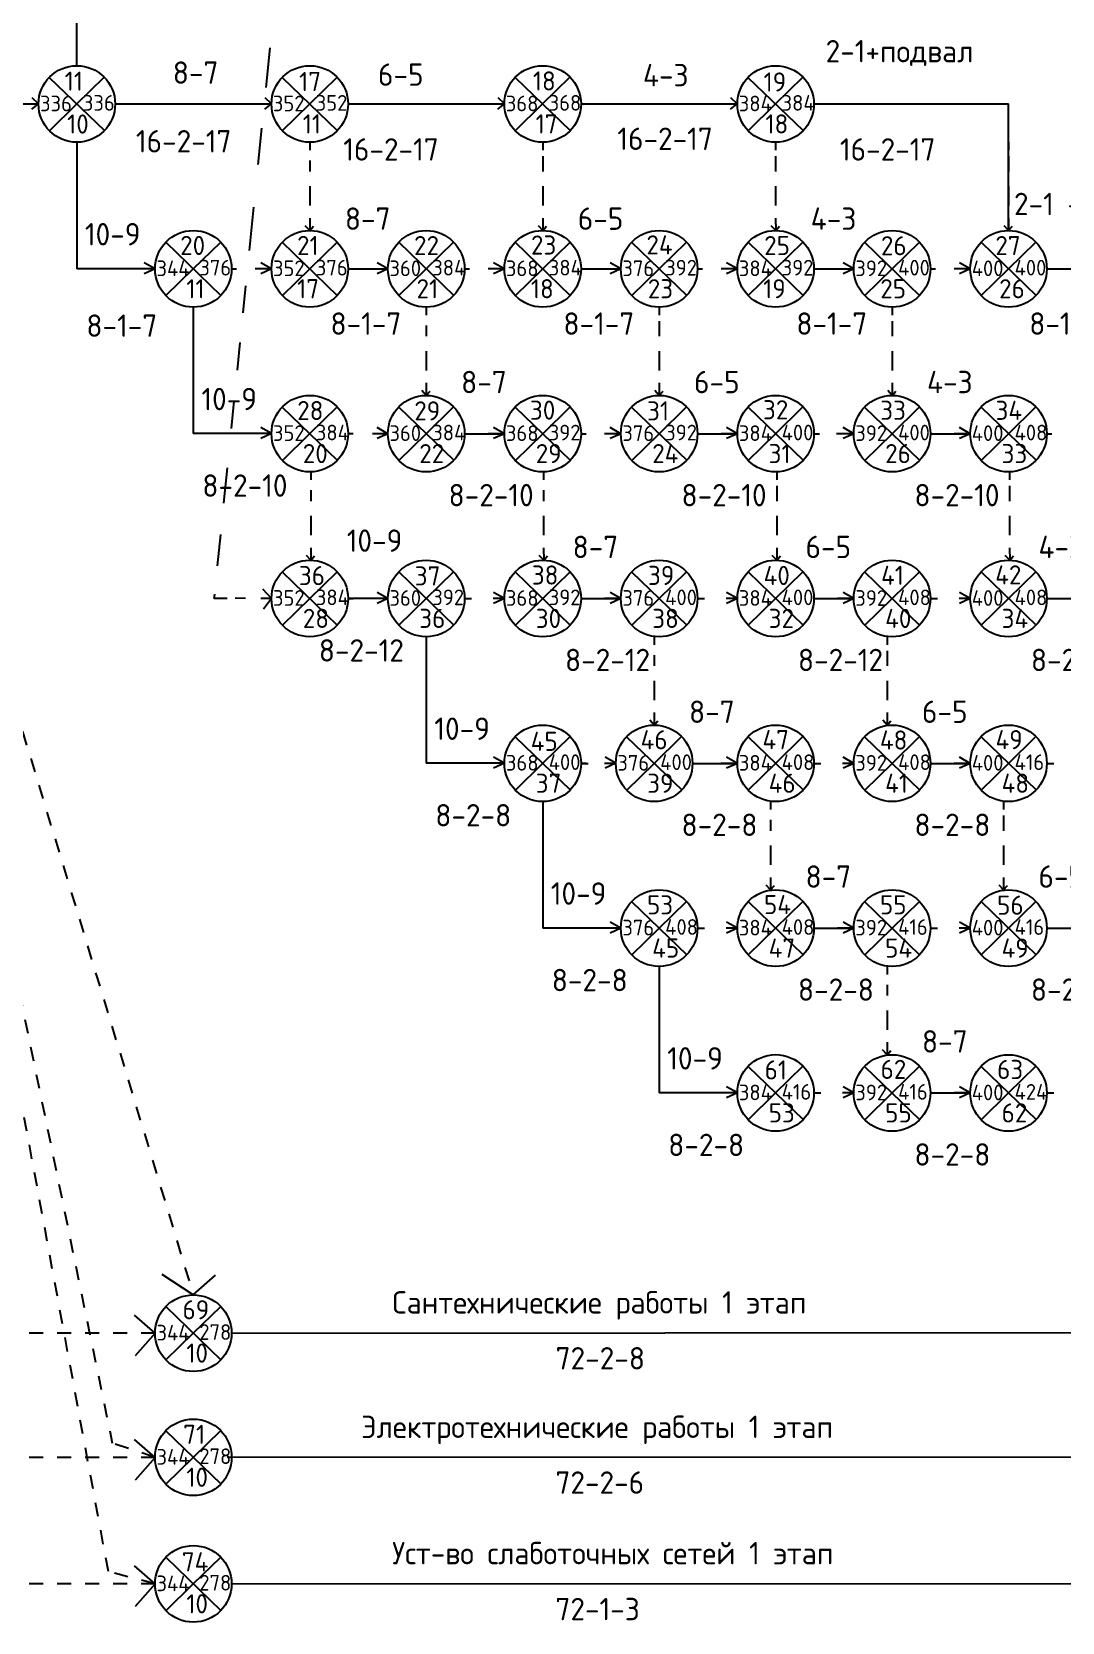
# Model space of a CAD drawing. Header units: millimetres. Extents: x -782 to 10910, y 3841 to 13237.
# Drawn here: x 4540.3 to 4632.3, y 12668 to 12810 of the extents above; entities that cross this region are included whole.
import ezdxf

# ---------------------------------------------------------------- set-up
doc = ezdxf.new("R2010")
doc.units = ezdxf.units.MM
doc.linetypes.add('JIS_02_1.2', pattern=[2.5, 1.25, -1.25])
doc.layers.add('A0-08', color=101, linetype='Continuous')
doc.styles.add('GOST-2.304_Type-B', font='GOST_Common.ttf')

msp = doc.modelspace()

# ---------------------------------------------------------------- linework, layer by layer
at = {"lineweight": -3}
for p, q in [((4544.316436, 12806.985322), (4544.316436, 12821.334383)), ((4561.211177, 12805.039793), (4561.5689, 12808.568255)), ((4627.516436, 12792.264393), (4627.516436, 12803.565377)), ((4560.513904, 12798.162114), (4560.843314, 12801.411308)), ((4565.107982, 12796.221587), (4565.107982, 12794.494327)), ((4585.916436, 12796.221587), (4585.916436, 12794.494327)), ((4606.716436, 12796.221587), (4606.716436, 12794.494327)), ((4627.516436, 12796.221587), (4627.516436, 12794.494327)), ((4559.734532, 12790.47465), (4560.12673, 12794.343165)), ((4565.116436, 12792.264393), (4564.719261, 12792.695907)), ((4565.107982, 12793.379241), (4565.116436, 12792.264393)), ((4565.116436, 12792.264393), (4565.452659, 12792.653387)), ((4585.92489, 12792.264393), (4585.527715, 12792.695907)), ((4585.916436, 12793.379241), (4585.92489, 12792.264393)), ((4585.92489, 12792.264393), (4586.261113, 12792.653387)), ((4606.72489, 12792.264393), (4606.327715, 12792.695907)), ((4606.716436, 12793.379241), (4606.72489, 12792.264393)), ((4606.72489, 12792.264393), (4607.061113, 12792.653387)), ((4627.52489, 12792.264393), (4627.127715, 12792.695907)), ((4627.516436, 12793.379241), (4627.52489, 12792.264393)), ((4627.52489, 12792.264393), (4627.861113, 12792.653387)), ((4558.136381, 12788.844447), (4558.582876, 12788.844447)), ((4561.696491, 12788.844447), (4560.248332, 12788.844447)), ((4568.536381, 12788.844447), (4572.096491, 12788.844447)), ((4578.936381, 12788.844447), (4579.382876, 12788.844447)), ((4582.496491, 12788.844447), (4581.048332, 12788.844447)), ((4589.336381, 12788.844447), (4592.896491, 12788.844447)), ((4599.736381, 12788.844447), (4600.182876, 12788.844447)), ((4603.296491, 12788.844447), (4601.848332, 12788.844447)), ((4610.136381, 12788.844447), (4613.696491, 12788.844447)), ((4620.536381, 12788.844447), (4620.982876, 12788.844447)), ((4624.096491, 12788.844447), (4622.648332, 12788.844447)), ((4630.936381, 12788.844447), (4637.916462, 12788.831877)), ((4559.171464, 12784.920734), (4559.415069, 12787.323574)), ((4558.651298, 12779.789984), (4558.900638, 12782.249394)), ((4575.507982, 12781.500658), (4575.507982, 12779.773397)), ((4596.316436, 12781.500658), (4596.316436, 12779.773397)), ((4617.116436, 12781.500658), (4617.116436, 12779.773397)), ((4575.516436, 12777.543463), (4575.119261, 12777.974977)), ((4575.507982, 12778.658311), (4575.516436, 12777.543463)), ((4575.516436, 12777.543463), (4575.852659, 12777.932457)), ((4596.32489, 12777.543463), (4595.927715, 12777.974977)), ((4596.316436, 12778.658311), (4596.32489, 12777.543463)), ((4596.32489, 12777.543463), (4596.661113, 12777.932457)), ((4617.12489, 12777.543463), (4616.727715, 12777.974977)), ((4617.116436, 12778.658311), (4617.12489, 12777.543463)), ((4617.12489, 12777.543463), (4617.461113, 12777.932457)), ((4558.123108, 12774.580094), (4558.371422, 12777.029381)), ((4568.536381, 12774.123518), (4568.982876, 12774.123518)), ((4572.096517, 12774.120132), (4570.731377, 12774.120132)), ((4578.936407, 12774.120132), (4579.382902, 12774.120132)), ((4578.936407, 12774.120132), (4582.496517, 12774.120132)), ((4582.496517, 12774.120132), (4581.048357, 12774.120132)), ((4589.336407, 12774.120132), (4589.782902, 12774.120132)), ((4592.896517, 12774.120132), (4591.448357, 12774.120132)), ((4599.736407, 12774.120132), (4600.182902, 12774.120132)), ((4599.736407, 12774.120132), (4603.296517, 12774.120132)), ((4603.296517, 12774.120132), (4601.848357, 12774.120132)), ((4610.136407, 12774.120132), (4610.642128, 12774.120132)), ((4613.696517, 12774.120132), (4612.141183, 12774.120132)), ((4620.536407, 12774.120132), (4620.982902, 12774.120132)), ((4620.536407, 12774.120132), (4624.096517, 12774.120132)), ((4624.096517, 12774.120132), (4622.648357, 12774.120132)), ((4630.936407, 12774.120132), (4631.382902, 12774.120132)), ((4557.448544, 12767.926416), (4557.766935, 12771.066914)), ((4565.201079, 12766.779728), (4565.201079, 12765.052467)), ((4586.001105, 12766.776342), (4586.001105, 12765.049082)), ((4606.809558, 12766.776342), (4606.809558, 12765.049082)), ((4627.609558, 12766.776342), (4627.609558, 12765.049082)), ((4556.878506, 12762.303746), (4557.163026, 12765.110153)), ((4565.201079, 12763.937381), (4565.209533, 12762.822533)), ((4586.001105, 12763.933996), (4586.009558, 12762.819147)), ((4606.809558, 12763.933996), (4606.818012, 12762.819147)), ((4627.609558, 12763.933996), (4627.618012, 12762.819147)), ((4565.209533, 12762.822533), (4564.812358, 12763.254047)), ((4565.209533, 12762.822533), (4565.545756, 12763.211527)), ((4586.009558, 12762.819147), (4585.612384, 12763.250662)), ((4586.009558, 12762.819147), (4586.345782, 12763.208141)), ((4606.818012, 12762.819147), (4606.420837, 12763.250662)), ((4606.818012, 12762.819147), (4607.154235, 12763.208141)), ((4627.618012, 12762.819147), (4627.220837, 12763.250662)), ((4627.618012, 12762.819147), (4627.954235, 12763.208141)), ((4556.584381, 12759.402588), (4556.624593, 12759.799226)), ((4557.726732, 12759.402588), (4556.584381, 12759.402588)), ((4559.363785, 12759.412194), (4558.464978, 12759.421799)), ((4561.696491, 12759.402588), (4560.739755, 12759.402588)), ((4561.696491, 12759.402588), (4560.931474, 12760.246701)), ((4561.696491, 12759.402588), (4560.98722, 12758.446056)), ((4568.536381, 12759.402588), (4568.982876, 12759.402588)), ((4578.936381, 12759.402588), (4579.382876, 12759.402588)), ((4578.936407, 12759.399202), (4579.561445, 12759.399202)), ((4582.496517, 12759.399202), (4581.495957, 12759.399202)), ((4589.336407, 12759.399202), (4589.782902, 12759.399202)), ((4589.336407, 12759.399202), (4592.896517, 12759.399202)), ((4592.896517, 12759.399202), (4591.448357, 12759.399202)), ((4599.736407, 12759.399202), (4600.361445, 12759.399202)), ((4603.296517, 12759.399202), (4602.295957, 12759.399202)), ((4610.136407, 12759.399202), (4610.582902, 12759.399202)), ((4610.136407, 12759.399202), (4613.696517, 12759.399202)), ((4613.696517, 12759.399202), (4612.248357, 12759.399202)), ((4620.536407, 12759.399202), (4621.161445, 12759.399202)), ((4624.096517, 12759.399202), (4623.095957, 12759.399202)), ((4630.936407, 12759.399202), (4631.382902, 12759.399202)), ((4630.936407, 12759.399202), (4634.496517, 12759.399202)), ((4595.861513, 12752.055412), (4595.861513, 12750.328152)), ((4616.669966, 12752.055412), (4616.669966, 12750.328152)), ((4595.869966, 12748.098218), (4595.472791, 12748.529732)), ((4595.861513, 12749.213066), (4595.869966, 12748.098218)), ((4595.869966, 12748.098218), (4596.20619, 12748.487212)), ((4616.67842, 12748.098218), (4616.281245, 12748.529732)), ((4616.669966, 12749.213066), (4616.67842, 12748.098218)), ((4616.67842, 12748.098218), (4617.014643, 12748.487212)), ((4589.336381, 12744.681658), (4589.782876, 12744.681658)), ((4589.336407, 12744.678272), (4589.961445, 12744.678272)), ((4592.450021, 12744.678272), (4591.449462, 12744.678272)), ((4599.289911, 12744.678272), (4599.736407, 12744.678272)), ((4599.736407, 12744.678272), (4603.296517, 12744.678272)), ((4603.296517, 12744.678272), (4601.848357, 12744.678272)), ((4610.136407, 12744.678272), (4610.761445, 12744.678272)), ((4613.696517, 12744.678272), (4612.695957, 12744.678272)), ((4620.536407, 12744.678272), (4620.982902, 12744.678272)), ((4620.536407, 12744.678272), (4624.096517, 12744.678272)), ((4624.096517, 12744.678272), (4622.648357, 12744.678272)), ((4630.936407, 12744.678272), (4631.561445, 12744.678272)), ((4606.261513, 12737.334483), (4606.261513, 12735.607222)), ((4627.069966, 12737.334483), (4627.069966, 12735.607222)), ((4606.261513, 12734.492136), (4606.269966, 12733.377288)), ((4627.069966, 12734.492136), (4627.07842, 12733.377288)), ((4606.269966, 12733.377288), (4605.872791, 12733.808802)), ((4606.269966, 12733.377288), (4606.60619, 12733.766282)), ((4627.07842, 12733.377288), (4626.681245, 12733.808802)), ((4627.07842, 12733.377288), (4627.414643, 12733.766282)), ((4599.736381, 12729.960728), (4600.182876, 12729.960728)), ((4599.736407, 12729.957343), (4600.361445, 12729.957343)), ((4603.296517, 12729.957343), (4602.295957, 12729.957343)), ((4610.136407, 12729.957343), (4610.582902, 12729.957343)), ((4610.136407, 12729.957343), (4613.696517, 12729.957343)), ((4613.696517, 12729.957343), (4612.248357, 12729.957343)), ((4620.536407, 12729.957343), (4621.161445, 12729.957343)), ((4624.096517, 12729.957343), (4623.095957, 12729.957343)), ((4630.936407, 12729.957343), (4631.382902, 12729.957343)), ((4630.936407, 12729.957343), (4634.496517, 12729.957343)), ((4616.661513, 12722.613553), (4616.661513, 12720.886292)), ((4616.661513, 12719.771206), (4616.669966, 12718.656358)), ((4616.669966, 12718.656358), (4616.272791, 12719.087872)), ((4616.669966, 12718.656358), (4617.00619, 12719.045352)), ((4610.136381, 12715.239798), (4610.582876, 12715.239798)), ((4610.136407, 12715.236413), (4610.761445, 12715.236413)), ((4613.696517, 12715.236413), (4612.695957, 12715.236413)), ((4620.536407, 12715.236413), (4620.982902, 12715.236413)), ((4620.536407, 12715.236413), (4624.096517, 12715.236413)), ((4624.096517, 12715.236413), (4622.648357, 12715.236413)), ((4630.936407, 12715.236413), (4631.561445, 12715.236413)), ((4554.716436, 12697.204412), (4551.933076, 12699.014204)), ((4554.716436, 12697.204412), (4556.697499, 12698.980906)), ((4551.296491, 12693.784467), (4549.47327, 12695.388777)), ((4551.296491, 12693.784467), (4549.52251, 12691.768424)), ((4551.298219, 12682.681622), (4549.474998, 12684.285932)), ((4551.298219, 12682.681622), (4549.524239, 12680.665579)), ((4551.300871, 12671.392391), (4549.477651, 12672.996701)), ((4551.300871, 12671.392391), (4549.526891, 12669.376348))]:
    msp.add_line(p, q, dxfattribs=at)
at = {"lineweight": 25}
for p, q in [((4526.936381, 12803.565377), (4540.896491, 12803.565377)), ((4540.301415, 12803.093519), (4540.896491, 12803.565377)), ((4540.896491, 12803.565377), (4540.32823, 12804.124243)), ((4547.736381, 12803.565377), (4561.688037, 12803.565377)), ((4561.092961, 12803.093519), (4561.688037, 12803.565377)), ((4561.688037, 12803.565377), (4561.119777, 12804.124243)), ((4568.527927, 12803.565377), (4582.496491, 12803.565377)), ((4581.901415, 12803.093519), (4582.496491, 12803.565377)), ((4582.496491, 12803.565377), (4581.92823, 12804.124243)), ((4589.336381, 12803.565377), (4603.288037, 12803.565377)), ((4602.692961, 12803.093519), (4603.288037, 12803.565377)), ((4603.288037, 12803.565377), (4602.719777, 12804.124243)), ((4610.136381, 12803.565377), (4627.516436, 12803.565377)), ((4544.316436, 12800.145432), (4544.316436, 12788.844447)), ((4565.107982, 12800.145432), (4565.107982, 12799.43318)), ((4585.916436, 12800.145432), (4585.916436, 12799.43318)), ((4585.916436, 12800.145432), (4585.916436, 12799.43318)), ((4606.716436, 12800.145432), (4606.716436, 12799.43318)), ((4606.716436, 12800.145432), (4606.716436, 12799.43318)), ((4627.516436, 12800.145432), (4627.516436, 12799.43318)), ((4627.516436, 12800.145432), (4627.516436, 12799.43318)), ((4565.107982, 12798.515086), (4565.107982, 12797.544732)), ((4585.916436, 12798.896748), (4585.916436, 12797.923682)), ((4585.916436, 12798.515086), (4585.916436, 12797.544732)), ((4606.716436, 12798.896748), (4606.716436, 12797.923682)), ((4606.716436, 12798.515086), (4606.716436, 12797.544732)), ((4627.516436, 12798.896748), (4627.516436, 12797.923682)), ((4627.516436, 12798.515086), (4627.516436, 12797.544732)), ((4551.296491, 12788.844447), (4550.335381, 12789.389296)), ((4561.696491, 12788.844447), (4560.735381, 12789.389296)), ((4572.096491, 12788.844447), (4571.135381, 12789.389296)), ((4582.496491, 12788.844447), (4581.535381, 12789.389296)), ((4592.896491, 12788.844447), (4591.935381, 12789.389296)), ((4603.296491, 12788.844447), (4602.335381, 12789.389296)), ((4613.696491, 12788.844447), (4612.735381, 12789.389296)), ((4624.096491, 12788.844447), (4623.135381, 12789.389296)), ((4551.296491, 12788.844447), (4544.316436, 12788.844447)), ((4551.296491, 12788.844447), (4550.335381, 12788.402644)), ((4561.696491, 12788.844447), (4560.735381, 12788.402644)), ((4572.096491, 12788.844447), (4571.135381, 12788.402644)), ((4582.496491, 12788.844447), (4581.535381, 12788.402644)), ((4592.896491, 12788.844447), (4591.935381, 12788.402644)), ((4603.296491, 12788.844447), (4602.335381, 12788.402644)), ((4613.696491, 12788.844447), (4612.735381, 12788.402644)), ((4624.096491, 12788.844447), (4623.135381, 12788.402644)), ((4554.716436, 12785.424502), (4554.716436, 12774.123518)), ((4575.507982, 12785.424502), (4575.507982, 12784.71225)), ((4596.316436, 12785.424502), (4596.316436, 12784.71225)), ((4596.316436, 12785.424502), (4596.316436, 12784.71225)), ((4617.116436, 12785.424502), (4617.116436, 12784.71225)), ((4617.116436, 12785.424502), (4617.116436, 12784.71225)), ((4575.507982, 12783.794156), (4575.507982, 12782.823802)), ((4596.316436, 12784.175818), (4596.316436, 12783.202752)), ((4596.316436, 12783.794156), (4596.316436, 12782.823802)), ((4617.116436, 12784.175818), (4617.116436, 12783.202752)), ((4617.116436, 12783.794156), (4617.116436, 12782.823802)), ((4561.696491, 12774.123518), (4554.716436, 12774.123518)), ((4561.696491, 12774.123518), (4560.735381, 12774.668366)), ((4561.696491, 12774.123518), (4560.735381, 12773.681715)), ((4572.096517, 12774.120132), (4571.135407, 12774.664981)), ((4572.096517, 12774.120132), (4571.135407, 12773.678329)), ((4582.496517, 12774.120132), (4581.535407, 12774.664981)), ((4582.496517, 12774.120132), (4581.535407, 12773.678329)), ((4592.896517, 12774.120132), (4591.935407, 12774.664981)), ((4592.896517, 12774.120132), (4591.935407, 12773.678329)), ((4603.296517, 12774.120132), (4602.335407, 12774.664981)), ((4603.296517, 12774.120132), (4602.335407, 12773.678329)), ((4613.696517, 12774.120132), (4612.735407, 12774.664981)), ((4613.696517, 12774.120132), (4612.735407, 12773.678329)), ((4624.096517, 12774.120132), (4623.135407, 12774.664981)), ((4624.096517, 12774.120132), (4623.135407, 12773.678329)), ((4565.201079, 12770.703573), (4565.201079, 12769.99132)), ((4586.001105, 12770.700187), (4586.001105, 12769.987935)), ((4606.809558, 12770.700187), (4606.809558, 12769.987935)), ((4606.809558, 12770.700187), (4606.809558, 12769.987935)), ((4606.809558, 12769.451503), (4606.809558, 12768.478437)), ((4627.609558, 12770.700187), (4627.609558, 12769.987935)), ((4627.609558, 12770.700187), (4627.609558, 12769.987935)), ((4627.609558, 12769.451503), (4627.609558, 12768.478437)), ((4565.201079, 12769.073226), (4565.201079, 12768.102872)), ((4586.001105, 12769.069841), (4586.001105, 12768.099487)), ((4606.809558, 12769.069841), (4606.809558, 12768.099487)), ((4627.609558, 12769.069841), (4627.609558, 12768.099487)), ((4572.096491, 12759.402588), (4568.536381, 12759.402588)), ((4572.096491, 12759.402588), (4571.135381, 12759.947437)), ((4572.096491, 12759.402588), (4571.135381, 12758.960785)), ((4582.496517, 12759.399202), (4581.535407, 12759.944051)), ((4592.896517, 12759.399202), (4591.935407, 12759.944051)), ((4603.296517, 12759.399202), (4602.335407, 12759.944051)), ((4613.696517, 12759.399202), (4612.735407, 12759.944051)), ((4624.096517, 12759.399202), (4623.135407, 12759.944051)), ((4582.496517, 12759.399202), (4581.535407, 12758.957399)), ((4592.896517, 12759.399202), (4591.935407, 12758.957399)), ((4603.296517, 12759.399202), (4602.335407, 12758.957399)), ((4613.696517, 12759.399202), (4612.735407, 12758.957399)), ((4624.096517, 12759.399202), (4623.135407, 12758.957399)), ((4575.516436, 12755.982643), (4575.516436, 12744.681658)), ((4595.861513, 12755.979257), (4595.861513, 12755.267005)), ((4616.669966, 12755.979257), (4616.669966, 12755.267005)), ((4616.669966, 12755.979257), (4616.669966, 12755.267005)), ((4595.861513, 12754.348911), (4595.861513, 12753.378557)), ((4616.669966, 12754.730573), (4616.669966, 12753.757507)), ((4616.669966, 12754.348911), (4616.669966, 12753.378557)), ((4582.496491, 12744.681658), (4581.535381, 12745.226507)), ((4592.450023, 12744.682166), (4591.488914, 12745.227015)), ((4603.296517, 12744.678272), (4602.335407, 12745.223121)), ((4613.696517, 12744.678272), (4612.735407, 12745.223121)), ((4624.096517, 12744.678272), (4623.135407, 12745.223121)), ((4582.496491, 12744.681658), (4575.516436, 12744.681658)), ((4582.496491, 12744.681658), (4581.535381, 12744.239855)), ((4592.450023, 12744.682166), (4591.488914, 12744.240363)), ((4603.296517, 12744.678272), (4602.335407, 12744.236469)), ((4613.696517, 12744.678272), (4612.735407, 12744.236469)), ((4624.096517, 12744.678272), (4623.135407, 12744.236469)), ((4585.916436, 12741.261713), (4585.916436, 12729.960728)), ((4606.261513, 12741.258327), (4606.261513, 12740.546075)), ((4627.069966, 12741.258327), (4627.069966, 12740.546075)), ((4627.069966, 12741.258327), (4627.069966, 12740.546075)), ((4606.261513, 12739.627981), (4606.261513, 12738.657627)), ((4627.069966, 12740.009643), (4627.069966, 12739.036577)), ((4627.069966, 12739.627981), (4627.069966, 12738.657627)), ((4592.896491, 12729.960728), (4585.916436, 12729.960728)), ((4592.896491, 12729.960728), (4591.935381, 12730.505577)), ((4592.896491, 12729.960728), (4591.935381, 12729.518925)), ((4603.296517, 12729.957343), (4602.335407, 12730.502191)), ((4603.296517, 12729.957343), (4602.335407, 12729.51554)), ((4613.696517, 12729.957343), (4612.735407, 12730.502191)), ((4613.696517, 12729.957343), (4612.735407, 12729.51554)), ((4624.096517, 12729.957343), (4623.135407, 12730.502191)), ((4624.096517, 12729.957343), (4623.135407, 12729.51554)), ((4596.316436, 12726.540783), (4596.316436, 12715.239798)), ((4616.661513, 12726.537398), (4616.661513, 12725.825145)), ((4616.661513, 12724.907051), (4616.661513, 12723.936697)), ((4603.296491, 12715.239798), (4602.335381, 12715.784647)), ((4613.696517, 12715.236413), (4612.735407, 12715.781262)), ((4624.096517, 12715.236413), (4623.135407, 12715.781262)), ((4603.296491, 12715.239798), (4596.316436, 12715.239798)), ((4603.296491, 12715.239798), (4602.335381, 12714.797995)), ((4613.696517, 12715.236413), (4612.735407, 12714.79461)), ((4624.096517, 12715.236413), (4623.135407, 12714.79461)), ((4558.136374, 12693.791246), (4644.907747, 12693.847803)), ((4557.75478, 12682.699468), (4644.944196, 12682.746676)), ((4558.136381, 12671.393059), (4644.93049, 12671.436804))]:
    msp.add_line(p, q, dxfattribs=at)
at = {"linetype": 'JIS_02_1.2', "lineweight": -3}
for p, q in [((4523.516436, 12800.145432), (4547.485429, 12683.954756)), ((4523.516436, 12800.145432), (4554.716436, 12697.204412)), ((4547.128672, 12672.494407), (4523.516436, 12800.145432)), ((4551.296491, 12693.784467), (4318.618128, 12693.784467)), ((4551.296491, 12682.694044), (4547.485429, 12683.954756)), ((4551.296513, 12682.681621), (4308.585679, 12682.643843)), ((4551.296491, 12671.39239), (4297.800819, 12671.342801)), ((4551.296492, 12671.396244), (4547.128672, 12672.494407))]:
    msp.add_line(p, q, dxfattribs=at)
at = {"layer": 'A0-08', "color": 0, "lineweight": 25}
for p, q in [((4541.856629, 12805.941377), (4546.776243, 12801.189378)), ((4544.316436, 12803.565377), (4546.760014, 12805.958064)), ((4562.648175, 12805.941377), (4567.567789, 12801.189378)), ((4565.107982, 12803.565377), (4567.551561, 12805.958064)), ((4583.448175, 12805.941377), (4588.367789, 12801.189378)), ((4585.907982, 12803.565377), (4588.351561, 12805.958064)), ((4604.248175, 12805.941377), (4609.167789, 12801.189378)), ((4606.707982, 12803.565377), (4609.151561, 12805.958064)), ((4541.872858, 12801.172691), (4544.316436, 12803.565377)), ((4562.664404, 12801.172691), (4565.107982, 12803.565377)), ((4583.464404, 12801.172691), (4585.907982, 12803.565377)), ((4604.264404, 12801.172691), (4606.707982, 12803.565377)), ((4552.256629, 12791.220447), (4557.176243, 12786.468448)), ((4554.716436, 12788.844447), (4557.160014, 12791.237134)), ((4562.656629, 12791.220447), (4567.576243, 12786.468448)), ((4565.116436, 12788.844447), (4567.560014, 12791.237134)), ((4573.056629, 12791.220447), (4577.976243, 12786.468448)), ((4575.516436, 12788.844447), (4577.960014, 12791.237134)), ((4583.456629, 12791.220447), (4588.376243, 12786.468448)), ((4585.916436, 12788.844447), (4588.360014, 12791.237134)), ((4593.856629, 12791.220447), (4598.776243, 12786.468448)), ((4596.316436, 12788.844447), (4598.760014, 12791.237134)), ((4604.256629, 12791.220447), (4609.176243, 12786.468448)), ((4606.716436, 12788.844447), (4609.160014, 12791.237134)), ((4614.656629, 12791.220447), (4619.576243, 12786.468448)), ((4617.116436, 12788.844447), (4619.560014, 12791.237134)), ((4625.056629, 12791.220447), (4629.976243, 12786.468448)), ((4627.516436, 12788.844447), (4629.960014, 12791.237134)), ((4552.272858, 12786.451761), (4554.716436, 12788.844447)), ((4562.672858, 12786.451761), (4565.116436, 12788.844447)), ((4573.072858, 12786.451761), (4575.516436, 12788.844447)), ((4583.472858, 12786.451761), (4585.916436, 12788.844447)), ((4593.872858, 12786.451761), (4596.316436, 12788.844447)), ((4604.272858, 12786.451761), (4606.716436, 12788.844447)), ((4614.672858, 12786.451761), (4617.116436, 12788.844447)), ((4625.072858, 12786.451761), (4627.516436, 12788.844447)), ((4562.656629, 12776.499517), (4567.576243, 12771.747518)), ((4565.116436, 12774.123518), (4567.560014, 12776.516204)), ((4573.056655, 12776.496132), (4577.976269, 12771.744132)), ((4575.516462, 12774.120132), (4577.96004, 12776.512819)), ((4583.456655, 12776.496132), (4588.376269, 12771.744132)), ((4585.916462, 12774.120132), (4588.36004, 12776.512819)), ((4593.856655, 12776.496132), (4598.776269, 12771.744132)), ((4596.316462, 12774.120132), (4598.76004, 12776.512819)), ((4604.256655, 12776.496132), (4609.176269, 12771.744132)), ((4606.716462, 12774.120132), (4609.16004, 12776.512819)), ((4614.656655, 12776.496132), (4619.576269, 12771.744132)), ((4617.116462, 12774.120132), (4619.56004, 12776.512819)), ((4625.056655, 12776.496132), (4629.976269, 12771.744132)), ((4627.516462, 12774.120132), (4629.96004, 12776.512819)), ((4562.672858, 12771.730831), (4565.116436, 12774.123518)), ((4573.072883, 12771.727445), (4575.516462, 12774.120132)), ((4583.472883, 12771.727445), (4585.916462, 12774.120132)), ((4593.872883, 12771.727445), (4596.316462, 12774.120132)), ((4604.272883, 12771.727445), (4606.716462, 12774.120132)), ((4614.672883, 12771.727445), (4617.116462, 12774.120132)), ((4625.072883, 12771.727445), (4627.516462, 12774.120132)), ((4562.656629, 12761.778587), (4567.576243, 12757.026588)), ((4565.116436, 12759.402588), (4567.560014, 12761.795275)), ((4573.056629, 12761.778587), (4577.976243, 12757.026588)), ((4575.516436, 12759.402588), (4577.960014, 12761.795275)), ((4583.456655, 12761.775202), (4588.376269, 12757.023203)), ((4585.916462, 12759.399202), (4588.36004, 12761.791889)), ((4593.856655, 12761.775202), (4598.776269, 12757.023203)), ((4596.316462, 12759.399202), (4598.76004, 12761.791889)), ((4604.256655, 12761.775202), (4609.176269, 12757.023203)), ((4606.716462, 12759.399202), (4609.16004, 12761.791889)), ((4614.656655, 12761.775202), (4619.576269, 12757.023203)), ((4617.116462, 12759.399202), (4619.56004, 12761.791889)), ((4625.056655, 12761.775202), (4629.976269, 12757.023203)), ((4627.516462, 12759.399202), (4629.96004, 12761.791889)), ((4562.672858, 12757.009901), (4565.116436, 12759.402588)), ((4573.072858, 12757.009901), (4575.516436, 12759.402588)), ((4583.472883, 12757.006516), (4585.916462, 12759.399202)), ((4593.872883, 12757.006516), (4596.316462, 12759.399202)), ((4604.272883, 12757.006516), (4606.716462, 12759.399202)), ((4614.672883, 12757.006516), (4617.116462, 12759.399202)), ((4625.072883, 12757.006516), (4627.516462, 12759.399202)), ((4583.456629, 12747.057658), (4588.376243, 12742.305658)), ((4585.916436, 12744.681658), (4588.360014, 12747.074345)), ((4593.410159, 12747.054272), (4598.329773, 12742.302273)), ((4595.869966, 12744.678272), (4598.313545, 12747.070959)), ((4604.256655, 12747.054272), (4609.176269, 12742.302273)), ((4606.716462, 12744.678272), (4609.16004, 12747.070959)), ((4614.656655, 12747.054272), (4619.576269, 12742.302273)), ((4617.116462, 12744.678272), (4619.56004, 12747.070959)), ((4625.056655, 12747.054272), (4629.976269, 12742.302273)), ((4627.516462, 12744.678272), (4629.96004, 12747.070959)), ((4583.472858, 12742.288971), (4585.916436, 12744.681658)), ((4593.426388, 12742.285586), (4595.869966, 12744.678272)), ((4604.272883, 12742.285586), (4606.716462, 12744.678272)), ((4614.672883, 12742.285586), (4617.116462, 12744.678272)), ((4625.072883, 12742.285586), (4627.516462, 12744.678272)), ((4593.856629, 12732.336728), (4598.776243, 12727.584728)), ((4596.316436, 12729.960728), (4598.760014, 12732.353415)), ((4604.256655, 12732.333342), (4609.176269, 12727.581343)), ((4606.716462, 12729.957343), (4609.16004, 12732.350029)), ((4614.656655, 12732.333342), (4619.576269, 12727.581343)), ((4617.116462, 12729.957343), (4619.56004, 12732.350029)), ((4625.056655, 12732.333342), (4629.976269, 12727.581343)), ((4627.516462, 12729.957343), (4629.96004, 12732.350029)), ((4593.872858, 12727.568041), (4596.316436, 12729.960728)), ((4604.272883, 12727.564656), (4606.716462, 12729.957343)), ((4614.672883, 12727.564656), (4617.116462, 12729.957343)), ((4625.072883, 12727.564656), (4627.516462, 12729.957343)), ((4604.256629, 12717.615798), (4609.176243, 12712.863799)), ((4606.716436, 12715.239798), (4609.160014, 12717.632485)), ((4614.656655, 12717.612412), (4619.576269, 12712.860413)), ((4617.116462, 12715.236413), (4619.56004, 12717.6291)), ((4625.056655, 12717.612412), (4629.976269, 12712.860413)), ((4627.516462, 12715.236413), (4629.96004, 12717.6291)), ((4604.272858, 12712.847112), (4606.716436, 12715.239798)), ((4614.672883, 12712.843726), (4617.116462, 12715.236413)), ((4625.072883, 12712.843726), (4627.516462, 12715.236413)), ((4552.256629, 12696.160467), (4557.176243, 12691.408468)), ((4554.716436, 12693.784467), (4557.160014, 12696.177154)), ((4552.272858, 12691.391781), (4554.716436, 12693.784467)), ((4552.256629, 12685.070043), (4557.176243, 12680.318044)), ((4554.716436, 12682.694044), (4557.160014, 12685.08673)), ((4552.272858, 12680.301357), (4554.716436, 12682.694044)), ((4552.256629, 12673.769059), (4557.176243, 12669.017059)), ((4554.716436, 12671.393059), (4557.160014, 12673.785746)), ((4552.272858, 12669.000372), (4554.716436, 12671.393059))]:
    msp.add_line(p, q, dxfattribs=at)
for centre in [(4544.316436, 12803.565377), (4565.116436, 12803.565377), (4585.916436, 12803.565377), (4606.716436, 12803.565377), (4554.716436, 12788.844447), (4565.116436, 12788.844447), (4575.516436, 12788.844447), (4585.916436, 12788.844447), (4596.316436, 12788.844447), (4606.716436, 12788.844447), (4617.116436, 12788.844447), (4627.516436, 12788.844447), (4565.116436, 12774.123518), (4575.516462, 12774.120132), (4585.916462, 12774.120132), (4596.316462, 12774.120132), (4606.716462, 12774.120132), (4617.116462, 12774.120132), (4627.516462, 12774.120132), (4565.116436, 12759.402588), (4575.516436, 12759.402588), (4585.916462, 12759.399202), (4596.316462, 12759.399202), (4606.716462, 12759.399202), (4617.116462, 12759.399202), (4627.516462, 12759.399202), (4585.916436, 12744.681658), (4595.869966, 12744.678272), (4606.716462, 12744.678272), (4617.116462, 12744.678272), (4627.516462, 12744.678272), (4596.316436, 12729.960728), (4606.716462, 12729.957343), (4617.116462, 12729.957343), (4627.516462, 12729.957343), (4606.716436, 12715.239798), (4617.116462, 12715.236413), (4627.516462, 12715.236413), (4554.716436, 12693.784467), (4554.716436, 12682.694044), (4554.716436, 12671.393059)]:
    msp.add_circle(centre, 3.419945, dxfattribs=at)

# ---------------------------------------------------------------- texts
at = {"layer": 'A0-08', "color": 0, "lineweight": 25, "attachment_point": 1, "style": 'GOST-2.304_Type-B'}
for s, width, insert, char_height in [('2-1+подвал', 2.49875162, (4611.17968, 12809.280566), 2), ('11', 2.49875162, (4543.231741, 12806.462448), 1.7099725), ('8-7', 2.49875162, (4552.883887, 12807.369832), 2), ('17', 2.49875162, (4564.162735, 12806.427135), 1.7099725), ('6-5', 2.49875162, (4571.208246, 12807.188364), 2), ('18', 2.49875162, (4585.035426, 12806.481303), 1.7099725), ('4-3', 2.49875162, (4594.867496, 12807.140824), 2), ('19', 2.49875162, (4605.640562, 12806.387118), 1.7099725), ('336', 2.49875162, (4541.030737, 12804.311306), 1.4), ('336', 2.49875162, (4544.856028, 12804.367076), 1.4), ('352', 2.49875162, (4561.822283, 12804.311306), 1.4), ('352', 2.49875162, (4565.647574, 12804.367076), 1.4), ('368', 2.49875162, (4582.622283, 12804.311306), 1.4), ('368', 2.49875162, (4586.447574, 12804.367076), 1.4), ('384', 2.49875162, (4603.422283, 12804.311306), 1.4), ('384', 2.49875162, (4607.247574, 12804.367076), 1.4), ('10', 2.49875162, (4543.446944, 12802.630755), 1.7099725), ('11', 2.49875162, (4564.485816, 12802.64255), 1.7099725), ('17', 2.49875162, (4585.285816, 12802.64255), 1.7099725), ('18', 2.49875162, (4605.800177, 12802.64255), 1.7099725), ('16-2-17', 2.49875162, (4549.591016, 12801.236726), 2), ('16-2-17', 2.49875162, (4592.580473, 12801.460424), 2), ('16-2-17', 2.49875162, (4568.106099, 12800.507676), 2), ('16-2-17', 2.49875162, (4612.456629, 12800.507676), 2), ('2-1 + подвал', 31.90826704, (4627.998393, 12795.637986), 2), ('8-7', 2.49875162, (4568.251118, 12794.325934), 2), ('6-5', 2.49875162, (4589.051118, 12794.325934), 2), ('4-3', 2.49875162, (4609.851118, 12794.325934), 2), ('10-9', 2.49875162, (4545.036555, 12792.935703), 2), ('20', 2.49875162, (4553.542739, 12791.787554), 1.7099725), ('21', 2.49875162, (4563.980729, 12791.783277), 1.7099725), ('22', 2.49875162, (4574.428792, 12791.776895), 1.7099725), ('23', 2.49875162, (4584.87054, 12791.824211), 1.7099725), ('24', 2.49875162, (4595.177988, 12791.837467), 1.7099725), ('25', 2.49875162, (4605.692132, 12791.776111), 1.7099725), ('26', 2.49875162, (4616.119421, 12791.761242), 1.7099725), ('27', 2.49875162, (4626.337667, 12791.77638), 1.7099725), ('344', 2.49875162, (4551.430737, 12789.590376), 1.4), ('376', 2.49875162, (4555.256028, 12789.646146), 1.4), ('352', 2.49875162, (4561.830737, 12789.590376), 1.4), ('376', 2.49875162, (4565.656028, 12789.646146), 1.4), ('360', 2.49875162, (4572.230737, 12789.590376), 1.4), ('384', 2.49875162, (4576.056028, 12789.646146), 1.4), ('368', 2.49875162, (4582.630737, 12789.590376), 1.4), ('384', 2.49875162, (4586.456028, 12789.646146), 1.4), ('376', 2.49875162, (4593.030737, 12789.590376), 1.4), ('392', 2.49875162, (4596.856028, 12789.646146), 1.4), ('384', 2.49875162, (4603.430737, 12789.590376), 1.4), ('392', 2.49875162, (4607.256028, 12789.646146), 1.4), ('392', 2.49875162, (4613.830737, 12789.590376), 1.4), ('400', 2.49875162, (4617.656028, 12789.646146), 1.4), ('400', 2.49875162, (4624.230737, 12789.590376), 1.4), ('400', 2.49875162, (4628.056028, 12789.646146), 1.4), ('11', 2.49875162, (4554.09427, 12787.92162), 1.7099725), ('17', 2.49875162, (4563.987201, 12787.92162), 1.7099725), ('21', 2.49875162, (4574.649632, 12787.92162), 1.7099725), ('18', 2.49875162, (4584.858274, 12787.92162), 1.7099725), ('23', 2.49875162, (4595.301692, 12787.92162), 1.7099725), ('19', 2.49875162, (4605.603399, 12787.92162), 1.7099725), ('25', 2.49875162, (4616.061902, 12787.92162), 1.7099725), ('26', 2.49875162, (4626.673964, 12787.92162), 1.7099725), ('8-1-7', 2.49875162, (4545.168791, 12784.769569), 2), ('8-1-7', 2.49875162, (4566.966584, 12784.953281), 2), ('8-1-7', 2.49875162, (4587.766584, 12784.953281), 2), ('8-1-7', 2.49875162, (4608.566584, 12784.953281), 2), ('8-1-7', 2.49875162, (4629.366584, 12784.953281), 2), ('8-7', 2.49875162, (4578.631023, 12779.731831), 2), ('6-5', 2.49875162, (4599.431023, 12779.731831), 2), ('4-3', 2.49875162, (4620.231023, 12779.731831), 2), ('10-9', 2.49875162, (4555.436555, 12778.214773), 2), ('28', 2.49875162, (4563.993047, 12777.043958), 1.7099725), ('29', 2.49875162, (4574.447948, 12777.010928), 1.7099725), ('30', 2.49875162, (4584.778362, 12777.077256), 1.7099725), ('31', 2.49875162, (4595.236761, 12777.01328), 1.7099725), ('32', 2.49875162, (4605.585861, 12777.110599), 1.7099725), ('33', 2.49875162, (4616.056421, 12777.067918), 1.7099725), ('34', 2.49875162, (4626.352073, 12777.060932), 1.7099725), ('352', 2.49875162, (4561.830737, 12774.869446), 1.4), ('384', 2.49875162, (4565.656028, 12774.925216), 1.4), ('360', 2.49875162, (4572.230762, 12774.866061), 1.4), ('384', 2.49875162, (4576.056054, 12774.92183), 1.4), ('368', 2.49875162, (4582.630762, 12774.866061), 1.4), ('392', 2.49875162, (4586.456054, 12774.92183), 1.4), ('376', 2.49875162, (4593.030762, 12774.866061), 1.4), ('392', 2.49875162, (4596.856054, 12774.92183), 1.4), ('384', 2.49875162, (4603.430762, 12774.866061), 1.4), ('400', 2.49875162, (4607.256054, 12774.92183), 1.4), ('392', 2.49875162, (4613.830762, 12774.866061), 1.4), ('400', 2.49875162, (4617.656054, 12774.92183), 1.4), ('400', 2.49875162, (4624.230762, 12774.866061), 1.4), ('408', 2.49875162, (4628.056054, 12774.92183), 1.4), ('20', 2.49875162, (4564.49427, 12773.20069), 1.7099725), ('22', 2.49875162, (4574.894296, 12773.197305), 1.7099725), ('29', 2.49875162, (4585.294296, 12773.197305), 1.7099725), ('24', 2.49875162, (4595.694296, 12773.197305), 1.7099725), ('31', 2.49875162, (4606.094296, 12773.197305), 1.7099725), ('26', 2.49875162, (4616.494296, 12773.197305), 1.7099725), ('33', 2.49875162, (4626.894296, 12773.197305), 1.7099725), ('8-2-10', 2.49875162, (4555.525208, 12770.485706), 2), ('8-2-10', 2.49875162, (4577.510257, 12769.632101), 2), ('8-2-10', 2.49875162, (4598.310257, 12769.632101), 2), ('8-2-10', 2.49875162, (4619.110257, 12769.632101), 2), ('10-9', 2.49875162, (4568.416832, 12765.568263), 2), ('10-9', 2.49875162, (4568.416832, 12765.568263), 2), ('8-7', 2.49875162, (4588.584553, 12765.007516), 2), ('6-5', 2.49875162, (4609.384553, 12765.007516), 2), ('4-3', 2.49875162, (4630.184553, 12765.007516), 2), ('36', 2.49875162, (4564.143475, 12762.303206), 1.7099725), ('37', 2.49875162, (4574.491897, 12762.272662), 1.7099725), ('38', 2.49875162, (4584.943405, 12762.353209), 1.7099725), ('39', 2.49875162, (4595.314793, 12762.317515), 1.7099725), ('40', 2.49875162, (4605.640667, 12762.311043), 1.7099725), ('41', 2.49875162, (4616.132575, 12762.325285), 1.7099725), ('42', 2.49875162, (4626.322687, 12762.3666), 1.7099725), ('352', 2.49875162, (4561.830737, 12760.148516), 1.4), ('384', 2.49875162, (4565.656028, 12760.204286), 1.4), ('360', 2.49875162, (4572.230737, 12760.148516), 1.4), ('392', 2.49875162, (4576.056028, 12760.204286), 1.4), ('368', 2.49875162, (4582.630762, 12760.145131), 1.4), ('392', 2.49875162, (4586.456054, 12760.200901), 1.4), ('376', 2.49875162, (4593.030762, 12760.145131), 1.4), ('400', 2.49875162, (4596.856054, 12760.200901), 1.4), ('384', 2.49875162, (4603.430762, 12760.145131), 1.4), ('400', 2.49875162, (4607.256054, 12760.200901), 1.4), ('392', 2.49875162, (4613.830762, 12760.145131), 1.4), ('408', 2.49875162, (4617.656054, 12760.200901), 1.4), ('400', 2.49875162, (4624.230762, 12760.145131), 1.4), ('408', 2.49875162, (4628.056054, 12760.200901), 1.4), ('28', 2.49875162, (4564.49427, 12758.47976), 1.7099725), ('36', 2.49875162, (4574.89427, 12758.47976), 1.7099725), ('30', 2.49875162, (4585.294296, 12758.476375), 1.7099725), ('38', 2.49875162, (4595.694296, 12758.476375), 1.7099725), ('32', 2.49875162, (4606.094296, 12758.476375), 1.7099725), ('40', 2.49875162, (4616.494296, 12758.476375), 1.7099725), ('34', 2.49875162, (4626.894296, 12758.476375), 1.7099725), ('8-2-12', 2.49875162, (4565.925208, 12755.764776), 2), ('8-2-12', 2.49875162, (4587.910257, 12754.911171), 2), ('8-2-12', 2.49875162, (4608.710257, 12754.911171), 2), ('8-2-12', 2.49875162, (4629.510257, 12754.911171), 2), ('8-7', 2.49875162, (4598.984553, 12750.286586), 2), ('6-5', 2.49875162, (4619.784553, 12750.286586), 2), ('10-9', 2.49875162, (4576.236555, 12748.772913), 2), ('45', 2.49875162, (4584.847887, 12747.498746), 1.7099725), ('46', 2.49875162, (4594.658746, 12747.638948), 1.7099725), ('47', 2.49875162, (4605.540347, 12747.653526), 1.7099725), ('48', 2.49875162, (4616.025626, 12747.61342), 1.7099725), ('49', 2.49875162, (4626.353587, 12747.648734), 1.7099725), ('368', 2.49875162, (4582.630737, 12745.427586), 1.4), ('400', 2.49875162, (4586.456028, 12745.483356), 1.4), ('376', 2.49875162, (4592.584267, 12745.424201), 1.4), ('400', 2.49875162, (4596.409558, 12745.479971), 1.4), ('384', 2.49875162, (4603.430762, 12745.424201), 1.4), ('408', 2.49875162, (4607.256054, 12745.479971), 1.4), ('392', 2.49875162, (4613.830762, 12745.424201), 1.4), ('408', 2.49875162, (4617.656054, 12745.479971), 1.4), ('400', 2.49875162, (4624.230762, 12745.424201), 1.4), ('416', 2.49875162, (4628.056054, 12745.479971), 1.4), ('37', 2.49875162, (4585.29427, 12743.758831), 1.7099725), ('39', 2.49875162, (4595.247801, 12743.755445), 1.7099725), ('46', 2.49875162, (4606.094296, 12743.755445), 1.7099725), ('41', 2.49875162, (4616.494296, 12743.755445), 1.7099725), ('48', 2.49875162, (4626.894296, 12743.755445), 1.7099725), ('8-2-8', 2.49875162, (4576.325208, 12741.043846), 2), ('8-2-8', 2.49875162, (4598.310257, 12740.190241), 2), ('8-2-8', 2.49875162, (4619.110257, 12740.190241), 2), ('8-7', 2.49875162, (4609.384553, 12735.565656), 2), ('6-5', 2.49875162, (4630.184553, 12735.565656), 2), ('10-9', 2.49875162, (4586.636555, 12734.051984), 2), ('53', 2.49875162, (4595.232011, 12732.895263), 1.7099725), ('54', 2.49875162, (4605.675847, 12732.917902), 1.7099725), ('55', 2.49875162, (4616.031315, 12732.901175), 1.7099725), ('56', 2.49875162, (4626.495611, 12732.865794), 1.7099725), ('376', 2.49875162, (4593.030737, 12730.706657), 1.4), ('408', 2.49875162, (4596.856028, 12730.762427), 1.4), ('384', 2.49875162, (4603.430762, 12730.703271), 1.4), ('408', 2.49875162, (4607.256054, 12730.759041), 1.4), ('392', 2.49875162, (4613.830762, 12730.703271), 1.4), ('416', 2.49875162, (4617.656054, 12730.759041), 1.4), ('400', 2.49875162, (4624.230762, 12730.703271), 1.4), ('416', 2.49875162, (4628.056054, 12730.759041), 1.4), ('45', 2.49875162, (4595.69427, 12729.037901), 1.7099725), ('47', 2.49875162, (4606.094296, 12729.034515), 1.7099725), ('54', 2.49875162, (4616.494296, 12729.034515), 1.7099725), ('49', 2.49875162, (4626.894296, 12729.034515), 1.7099725), ('8-2-8', 2.49875162, (4586.725208, 12726.322916), 2), ('8-2-8', 2.49875162, (4608.710257, 12725.469312), 2), ('8-2-8', 2.49875162, (4629.510257, 12725.469312), 2), ('8-7', 2.49875162, (4619.784553, 12720.844726), 2), ('10-9', 2.49875162, (4597.036555, 12719.331054), 2), ('61', 2.49875162, (4605.733105, 12718.151465), 1.7099725), ('62', 2.49875162, (4616.087999, 12718.201738), 1.7099725), ('63', 2.49875162, (4626.494724, 12718.19343), 1.7099725), ('384', 2.49875162, (4603.430737, 12715.985727), 1.4), ('416', 2.49875162, (4607.256028, 12716.041497), 1.4), ('392', 2.49875162, (4613.830762, 12715.982341), 1.4), ('416', 2.49875162, (4617.656054, 12716.038111), 1.4), ('400', 2.49875162, (4624.230762, 12715.982341), 1.4), ('424', 2.49875162, (4628.056054, 12716.038111), 1.4), ('53', 2.49875162, (4606.09427, 12714.316971), 1.7099725), ('55', 2.49875162, (4616.494296, 12714.313585), 1.7099725), ('62', 2.49875162, (4626.894296, 12714.313585), 1.7099725), ('8-2-8', 2.49875162, (4597.125208, 12711.601986), 2), ('8-2-8', 2.49875162, (4619.110257, 12710.748382), 2), ('Сантехнические работы 1 этап', 43.01416096, (4572.490829, 12697.535749), 2), ('69', 2.49875162, (4553.752618, 12696.732211), 1.7099725), ('344', 2.49875162, (4551.430737, 12694.530396), 1.4), ('278', 2.49875162, (4555.256028, 12694.586166), 1.4), ('10', 2.49875162, (4554.09427, 12692.86164), 1.7099725), ('72-2-8', 2.49875162, (4587.0697, 12692.542245), 2), ('71', 2.49875162, (4553.812852, 12685.605852), 1.7099725), ('Электротехнические работы 1 этап', 50.89511905, (4569.709001, 12686.423576), 2), ('344', 2.49875162, (4551.430737, 12683.439972), 1.4), ('278', 2.49875162, (4555.256028, 12683.495742), 1.4), ('10', 2.49875162, (4554.09427, 12681.771216), 1.7099725), ('72-2-6', 2.49875162, (4587.053627, 12681.445696), 2), ('74', 2.49875162, (4553.69228, 12674.21772), 1.7099725), ('Уст-во слаботочных сетей 1 этап', 43.01416096, (4572.474756, 12675.138216), 2), ('344', 2.49875162, (4551.430737, 12672.138987), 1.4), ('278', 2.49875162, (4555.256028, 12672.194757), 1.4), ('10', 2.49875162, (4554.09427, 12670.470232), 1.7099725), ('72-1-3', 2.49875162, (4587.053627, 12670.144712), 2)]:
    msp.add_mtext_dynamic_manual_height_columns(s, width=width, gutter_width=12.5, heights=[0], dxfattribs=dict(at, insert=insert, char_height=char_height))

doc.saveas('drawing.dxf')
